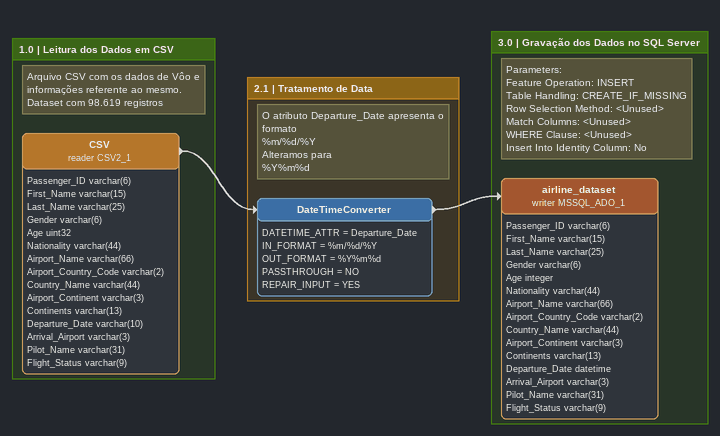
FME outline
Bookmark: 1.0 | Leitura dos Dados em CSV
Note: Arquivo CSV com os dados de Vôo e informações referente ao mesmo. / Dataset com 98.619 registros
CSV (reader CSV2_1)
    attributes: Passenger_ID varchar(6), First_Name varchar(15), Last_Name varchar(25), Gender varchar(6), Age uint32, Nationality varchar(44), Airport_Name varchar(66), Airport_Country_Code varchar(2), Country_Name varchar(44), Airport_Continent varchar(3), Continents varchar(13), Departure_Date varchar(10), Arrival_Airport varchar(3), Pilot_Name varchar(31), Flight_Status varchar(9)
    -> DateTimeConverter

Bookmark: 2.1 | Tratamento de Data
Note: O atributo Departure_Date apresenta o formato / %m/%d/%Y / Alteramos para / %Y%m%d
DateTimeConverter
    DATETIME_ATTR = Departure_Date
    IN_FORMAT = %m/%d/%Y
    OUT_FORMAT = %Y%m%d
    PASSTHROUGH = NO
    REPAIR_INPUT = YES
    -> airline_dataset (writer MSSQL_ADO_1)

Bookmark: 3.0 | Gravação dos Dados no SQL Server
Note: Parameters: / Feature Operation: INSERT / Table Handling: CREATE_IF_MISSING / Row Selection Method: <Unused> / Match Columns: <Unused> / WHERE Clause: <Unused> / Insert Into Identity Column: No
airline_dataset (writer MSSQL_ADO_1)
    attributes: Passenger_ID varchar(6), First_Name varchar(15), Last_Name varchar(25), Gender varchar(6), Age integer, Nationality varchar(44), Airport_Name varchar(66), Airport_Country_Code varchar(2), Country_Name varchar(44), Airport_Continent varchar(3), Continents varchar(13), Departure_Date datetime, Arrival_Airport varchar(3), Pilot_Name varchar(31), Flight_Status varchar(9)
